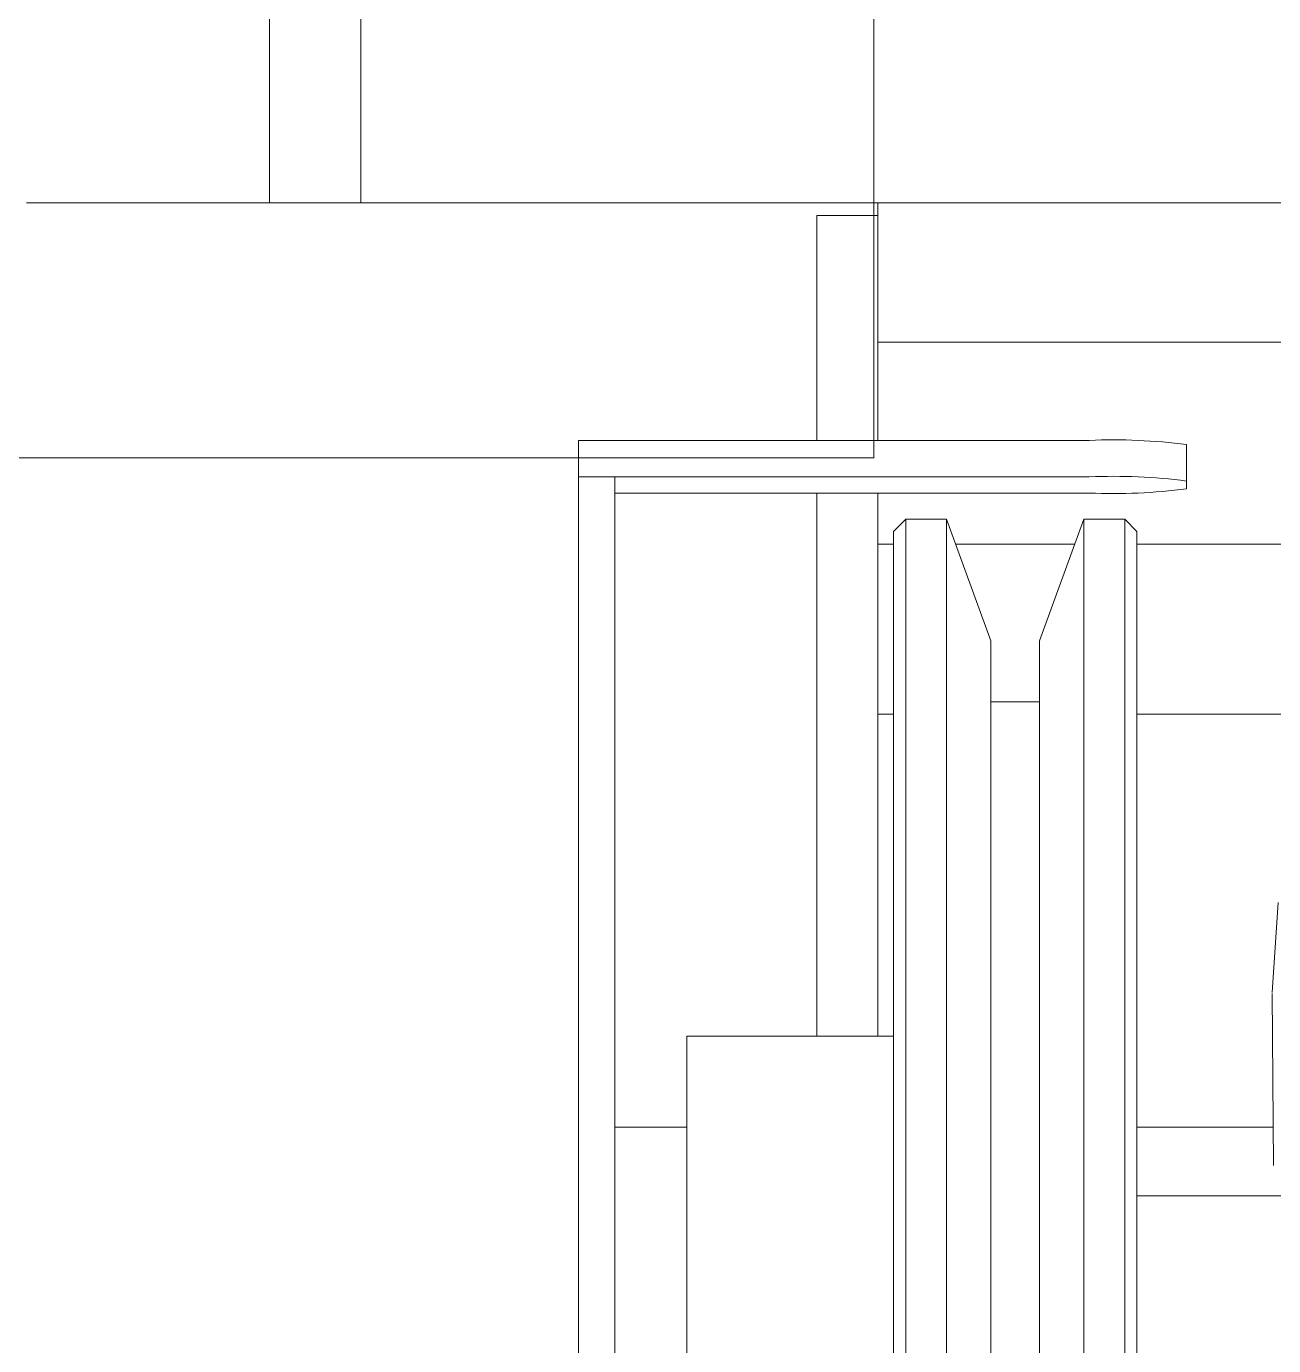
# Model space of a CAD drawing. Header units: millimetres. Extents: x -5 to 111, y -3 to 86.
# Drawn here: x 20.175 to 20.2775, y 19.2286 to 19.337 of the extents above; entities that cross this region are included whole.
import ezdxf

# ---------------------------------------------------------------- set-up
doc = ezdxf.new("R2010")
doc.units = ezdxf.units.MM
doc.layers.add('A1I6----E-', color=3, linetype='Continuous', lineweight=25)
doc.layers.add('A1Z29---T-', color=5, linetype='Continuous', lineweight=18)
doc.styles.add('ARIAL', font='ARIAL.TTF')

# ---------------------------------------------------------------- blocks, each defined once
blk = doc.blocks.new('Gruppe-455')
at = {"layer": 'A1I6----E-', "linetype": 'Continuous', "lineweight": 9}
for p, q in [((-30.60544458999086, -23.22110285796178), (-30.62544458999086, -23.22110285796179)), ((-30.51294458999086, -23.22110285796178), (-30.59794458999086, -23.22110285796178)), ((-30.55544458999193, -23.22110285796178), (-30.55544458999193, -23.22213636732479)), ((-30.55544458999194, -23.22213636732479), (-30.56044458999194, -23.22213636732479)), ((-30.56044458999194, -23.24061670581404), (-30.56044458999194, -23.22213636732479)), ((-30.55544458999194, -23.24061670581404), (-30.55544458999194, -23.22213636732479)), ((-30.55544458999193, -23.23255324337302), (-30.51744458999194, -23.23255324337302)), ((-30.55544458999193, -23.23255324337302), (-30.55544458999195, -23.24061670581404)), ((-30.53804978986033, -23.24061670581404), (-30.58004978986033, -23.24061670581404)), ((-30.58004978986033, -23.24061670581404), (-30.58004978986033, -23.24361393730328)), ((-30.53004978986033, -23.24395754845188), (-30.53004978986032, -23.24096031696264)), ((-30.57704978986033, -23.24361393730328), (-30.58004978986033, -23.24361393730328)), ((-30.58004978986033, -23.24361393730328), (-30.58004978986033, -23.39624078460003)), ((-30.57704978986033, -23.36710285796178), (-30.57704978986033, -23.24361393730328)), ((-30.57704978986033, -23.24361393730328), (-30.53804978986033, -23.24361393730328)), ((-30.53004978986032, -23.24460432279518), (-30.53004978986033, -23.24395754845188)), ((-30.53804978986033, -23.24494793394378), (-30.57704978986033, -23.24494793394378)), ((-30.56044458999194, -23.28960285796177), (-30.56044458999194, -23.24494793394378)), ((-30.55544458999196, -23.24494793394378), (-30.55544458999197, -23.24913636732479)), ((-30.55544458999194, -23.28960285796177), (-30.55544458999194, -23.24494793394378)), ((-30.5531445899915, -23.24710285796222), (-30.55414458999239, -23.24810285796132)), ((-30.54978429233461, -23.24710285796177), (-30.5531445899915, -23.24710285796177)), ((-30.55314458999149, -23.55710285796177), (-30.5531445899915, -23.24710285796177)), ((-30.54614458998497, -23.25710285795923), (-30.54978429233461, -23.24710285798349)), ((-30.54978429233461, -23.55710285796177), (-30.54978429233461, -23.24710285796177)), ((-30.53850488764929, -23.24710285798349), (-30.54214458999892, -23.25710285795923)), ((-30.53514458999239, -23.24710285796177), (-30.53850488764929, -23.24710285796177)), ((-30.53850488764929, -23.24710285798349), (-30.53850488764929, -23.55710285794006)), ((-30.5341445899915, -23.24810285796132), (-30.53514458999239, -23.24710285796222)), ((-30.53514458999239, -23.24710285796177), (-30.53514458999239, -23.55710285796177)), ((-30.55414458999239, -23.55610285796222), (-30.55414458999239, -23.24810285796132)), ((-30.5341445899915, -23.24810285796132), (-30.5341445899915, -23.28413794080537)), ((-30.55544458999197, -23.24913636732479), (-30.55414458999239, -23.24913636732479)), ((-30.54904415546006, -23.24913636732479), (-30.53924502452383, -23.24913636732479)), ((-30.5341445899915, -23.24913636732479), (-30.51744458999197, -23.24913636732479)), ((-30.54614458998497, -23.2910319944038), (-30.54614458998497, -23.25710285795923)), ((-30.54214458999892, -23.54710285796431), (-30.54214458999892, -23.25710285795923)), ((-30.54214458999195, -23.26210285796178), (-30.54614458999195, -23.26210285796178)), ((-30.55544458999194, -23.26313636732478), (-30.55414458999239, -23.26313636732478)), ((-30.5341445899915, -23.26313636732478), (-30.5134643973831, -23.26313636732478)), ((-30.52253576765655, -23.27860285796178), (-30.52301895684016, -23.28599702799526)), ((-30.5341445899915, -23.28413794080537), (-30.53414458999149, -23.55610285796222)), ((-30.52302183839874, -23.28609754193482), (-30.52289841484953, -23.30021389880969)), ((-30.55414458999195, -23.28960285796177), (-30.57114458999195, -23.28960285796177)), ((-30.57114458999195, -23.28960285796177), (-30.57114458999194, -23.51460285796177)), ((-30.54614458998496, -23.54710285796431), (-30.54614458998497, -23.2910319944038)), ((-30.57114458999195, -23.29706934859946), (-30.57704978986033, -23.29706934859946)), ((-30.52292590859675, -23.29706934859946), (-30.5341445899915, -23.29706934859946)), ((-30.51814458999194, -23.30272441591221), (-30.5341445899915, -23.30272441591221))]:
    blk.add_line(p, q, dxfattribs=at)
at = {"layer": 'A1I6----E-', "linetype": 'Continuous', "lineweight": 9, "flags": 128}
blk.add_lwpolyline([(-30.51294458999086, -23.18060285796177), (-30.51294458999086, -23.22110285796177), (-30.50544458999087, -23.22110285796177), (-30.50544458999087, -23.16610285796177), (-30.60544458999086, -23.16610285796177), (-30.60544458999086, -23.22110285796177), (-30.59794458999086, -23.22110285796177), (-30.59794458999086, -23.18060285796177, -0.414213562373095), (-30.58794458999087, -23.17060285796177), (-30.52294458999086, -23.17060285796177, -0.414213562373095)], format="xyb", close=True, dxfattribs=at)
at = {"layer": 'A1I6----E-', "linetype": 'Continuous', "lineweight": 9}
for centre, radius, start, end in [((-30.53605347950474, -23.28743867748644), 0.04686450988036887, 82.63976121227373, 92.44139494647486), ((-30.53605347950475, -23.29043590897572), 0.04686450988040134, 82.63976121227884, 92.44139494646426), ((-30.53605347950476, -23.19812596227104), 0.04686450988071142, 267.5586050535696, 277.3602387876992)]:
    blk.add_arc(centre, radius, start, end, dxfattribs=at)
blk = doc.blocks.new('Gruppe-466')
at = {"layer": 'A1I6----E-'}
blk.add_blockref('Gruppe-455', (0, 0), dxfattribs=at)
blk = doc.blocks.new('bbl-raumstempel')
for points in [[(0, 0), (0, -0.4499999999999886), (1.199999999999989, -0.4499999999999886), (1.199999999999989, 0), (0, 0)], [(1.199999999999989, -0.3000000000000114), (1.199999999999989, -0.4499999999999886)]]:
    blk.add_lwpolyline(points)
at = {"style": 'ARIAL'}
for tag, p, height in [('RAUMBEZ', (0.02332087845698538, 0.05545547600661394), 0.125), ('FB', (0.8201469535375736, -0.1082867203489997), 0.075), ('RNR1', (0.02332087845698538, -0.2850009204858424), 0.125), ('RB', (0.8201469535375736, -0.2582867203490053), 0.075), ('FLAECHE', (0.8201469535375736, -0.408286720349011), 0.075), ('RNR2', (0.02332087845698538, -0.5427851488252315), 0.075), ('B', (0.1755652111176005, -0.6970688031958616), 0.075), ('W', (0.1755652111176005, -0.8220688031958616), 0.075), ('D', (0.1755652111176005, -0.9477868525523263), 0.075)]:
    blk.add_attdef(tag, p, '', height=height, dxfattribs=at)

msp = doc.modelspace()

# ---------------------------------------------------------------- block references
at = {"layer": 'A1I6----E-'}
msp.add_blockref('Gruppe-466', (50.80044558999202, 42.54360285796177), dxfattribs=at)
at = {"layer": 'A1Z29---T-'}
msp.add_blockref('bbl-raumstempel', (19.04468198543746, 19.75154198983007), dxfattribs=at)

doc.saveas('drawing.dxf')
